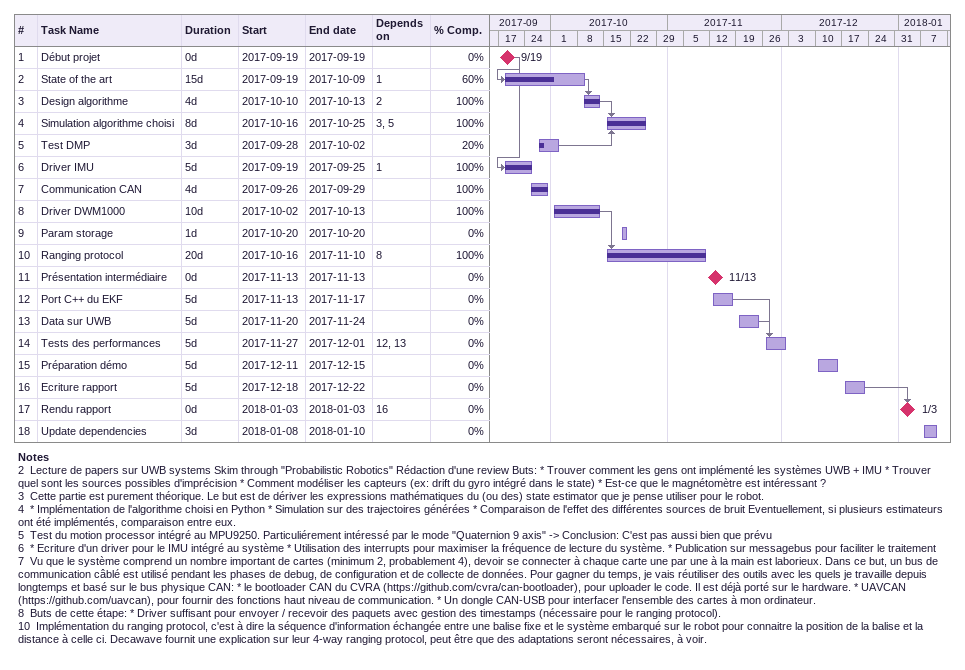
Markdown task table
| ID | Task | Duration | Start | Finish | Predecessors | % complete |
|---|---|---|---|---|---|---|
| 1 | Début projet | 0d | 2017-09-19 | 2017-09-19 |  | 0 |
| 2 | State of the art | 15d | 2017-09-19 | 2017-10-09 | 1 | 60 |
| 3 | Design algorithme | 4d | 2017-10-10 | 2017-10-13 | 2 | 100 |
| 4 | Simulation algorithme choisi | 8d | 2017-10-16 | 2017-10-25 | 3, 5 | 100 |
| 5 | Test DMP | 3d | 2017-09-28 | 2017-10-02 |  | 20 |
| 6 | Driver IMU | 5d | 2017-09-19 | 2017-09-25 | 1 | 100 |
| 7 | Communication CAN | 4d | 2017-09-26 | 2017-09-29 |  | 100 |
| 8 | Driver DWM1000 | 10d | 2017-10-02 | 2017-10-13 |  | 100 |
| 9 | Param storage | 1d | 2017-10-20 | 2017-10-20 |  | 0 |
| 10 | Ranging protocol | 20d | 2017-10-16 | 2017-11-10 | 8 | 100 |
| 11 | Présentation intermédiaire | 0d | 2017-11-13 | 2017-11-13 |  | 0 |
| 12 | Port C++ du EKF | 5d | 2017-11-13 | 2017-11-17 |  | 0 |
| 13 | Data sur UWB | 5d | 2017-11-20 | 2017-11-24 |  | 0 |
| 14 | Tests des performances | 5d | 2017-11-27 | 2017-12-01 | 12, 13 | 0 |
| 15 | Préparation démo | 5d | 2017-12-11 | 2017-12-15 |  | 0 |
| 16 | Ecriture rapport | 5d | 2017-12-18 | 2017-12-22 |  | 0 |
| 17 | Rendu rapport | 0d | 2018-01-03 | 2018-01-03 | 16 | 0 |
| 18 | Update dependencies | 3d | 2018-01-08 | 2018-01-10 |  | 0 |

Notes
- 2: Lecture de papers sur UWB systems Skim through "Probabilistic Robotics" Rédaction d'une review Buts: * Trouver comment les gens ont implémenté les systèmes UWB + IMU * Trouver quel sont les sources possibles d'imprécision * Comment modéliser les capteurs (ex: drift du gyro intégré dans le state) * Est-ce que le magnétomètre est intéressant ?
- 3: Cette partie est purement théorique. Le but est de dériver les expressions mathématiques du (ou des) state estimator que je pense utiliser pour le robot.
- 4: * Implémentation de l'algorithme choisi en Python * Simulation sur des trajectoires générées * Comparaison de l'effet des différentes sources de bruit Eventuellement, si plusieurs estimateurs ont été implémentés, comparaison entre eux.
- 5: Test du motion processor intégré au MPU9250. Particuliérement intéressé par le mode "Quaternion 9 axis" -> Conclusion: C'est pas aussi bien que prévu
- 6: * Ecriture d'un driver pour le IMU intégré au système * Utilisation des interrupts pour maximiser la fréquence de lecture du système. * Publication sur messagebus pour faciliter le traitement
- 7: Vu que le système comprend un nombre important de cartes (minimum 2, probablement 4), devoir se connecter à chaque carte une par une à la main est laborieux. Dans ce but, un bus de communication câblé est utilisé pendant les phases de debug, de configuration et de collecte de données. Pour gagner du temps, je vais réutiliser des outils avec les quels je travaille depuis longtemps et basé sur le bus physique CAN: * le bootloader CAN du CVRA (https://github.com/cvra/can-bootloader), pour uploader le code. Il est déjà porté sur le hardware. * UAVCAN (https://github.com/uavcan), pour fournir des fonctions haut niveau de communication. * Un dongle CAN-USB pour interfacer l'ensemble des cartes à mon ordinateur.
- 8: Buts de cette étape: * Driver suffisant pour envoyer / recevoir des paquets avec gestion des timestamps (nécessaire pour le ranging protocol).
- 10: Implémentation du ranging protocol, c'est à dire la séquence d'information échangée entre une balise fixe et le système embarqué sur le robot pour connaitre la position de la balise et la distance à celle ci. Decawave fournit une explication sur leur 4-way ranging protocol, peut être que des adaptations seront nécessaires, à voir.
